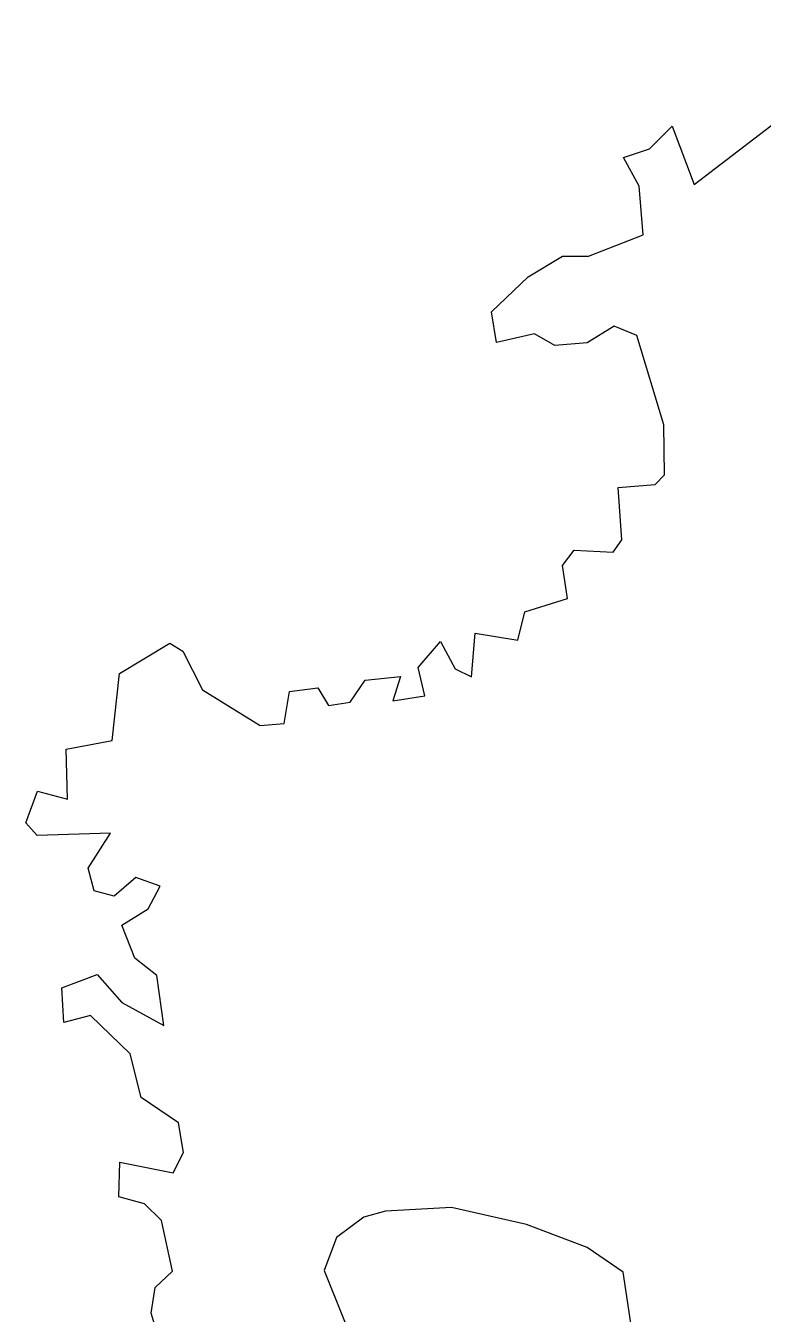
# Model space of a CAD drawing. Header units: metres. Extents: x 334693 to 340967, y 1773231 to 1777706.
# Drawn here: x 334693 to 335975, y 1775468 to 1777706 of the extents above; entities that cross this region are included whole.
import ezdxf

# ---------------------------------------------------------------- set-up
doc = ezdxf.new("R2010")
doc.units = ezdxf.units.M

msp = doc.modelspace()

# ---------------------------------------------------------------- linework, layer by layer
at = {"color": 3}
for points in [[(335731.6, 1777476.9), (335776.9, 1777491.8), (335816.5, 1777531.2), (335854.5, 1777430), (336214.7, 1777705.8), (336362.9, 1777666.1), (336506, 1777572.2), (336649.1, 1777478.2), (336851.4, 1777326.8), (337004, 1777288.3), (337288, 1777314.6), (337219, 1777122.7), (337341.5, 1777145.9), (337447.8, 1777138.9), (337701.4, 1777154.2), (337818, 1777201), (337956.1, 1777227.5)], [(334925.9, 1775422.4), (334911.4, 1775469.9), (334918, 1775514.7), (334948.5, 1775543), (334929.5, 1775631), (334899.8, 1775660.1), (334854.9, 1775672.3), (334857.1, 1775732.5), (334949.7, 1775713.8), (334967.6, 1775748.9), (334958.7, 1775800.7), (334893.9, 1775844.8), (334875, 1775920.2), (334805.7, 1775986.8), (334759.8, 1775975.1), (334756.3, 1776035.3), (334817.7, 1776058.3), (334860.1, 1776009.7), (334933.3, 1775969.8), (334921.3, 1776056.5), (334883.2, 1776086.9), (334860.3, 1776144), (334906.2, 1776172.5), (334926.8, 1776211.9), (334884.7, 1776226.9), (334847.2, 1776194.3), (334812.1, 1776203.8), (334802, 1776242.9), (334840.6, 1776303.4), (334713.3, 1776299.5), (334693.5, 1776321.7), (334713.9, 1776376.4), (334765.9, 1776363), (334763.7, 1776449.7), (334843.3, 1776464.5), (334856.2, 1776580.8), (334943.8, 1776633.4), (334966.4, 1776619.6), (335000.6, 1776552.8), (335100.6, 1776490.7), (335142.6, 1776493.9), (335151.8, 1776549.9), (335200.8, 1776556), (335219.2, 1776525.4), (335257, 1776531.4), (335283.2, 1776569.4), (335344.7, 1776575.6), (335331.1, 1776533.4), (335387, 1776542.4), (335375.4, 1776591.2), (335414.1, 1776636.4), (335439.7, 1776589.1), (335467.9, 1776575.3), (335474.2, 1776651), (335548.5, 1776639.1), (335560.7, 1776688.2), (335634.6, 1776711.3), (335625.7, 1776768.6), (335646.4, 1776795.3), (335713.6, 1776791.8), (335728.8, 1776812.9), (335722.4, 1776903.9), (335786.6, 1776909.4), (335802.8, 1776925.9), (335802.1, 1777012.7), (335755.1, 1777168.2), (335715.7, 1777184.4), (335668.5, 1777155), (335612.8, 1777150.4), (335577.5, 1777170.7), (335511.5, 1777155.6), (335502.7, 1777209.3), (335566.2, 1777269.7), (335625.8, 1777305.5), (335671.3, 1777305.5), (335765.9, 1777342.9), (335758.9, 1777427.5), (335731.6, 1777476.9)], [(335744.4, 1775452.5), (335731.2, 1775541.1), (335668.8, 1775584), (335563.1, 1775624.2), (335432.9, 1775653.4), (335318.4, 1775647.3), (335280.7, 1775637.1), (335233.5, 1775601.6), (335211.7, 1775544), (335279, 1775376.7)]]:
    msp.add_lwpolyline(points, dxfattribs=at)

doc.saveas('drawing.dxf')
